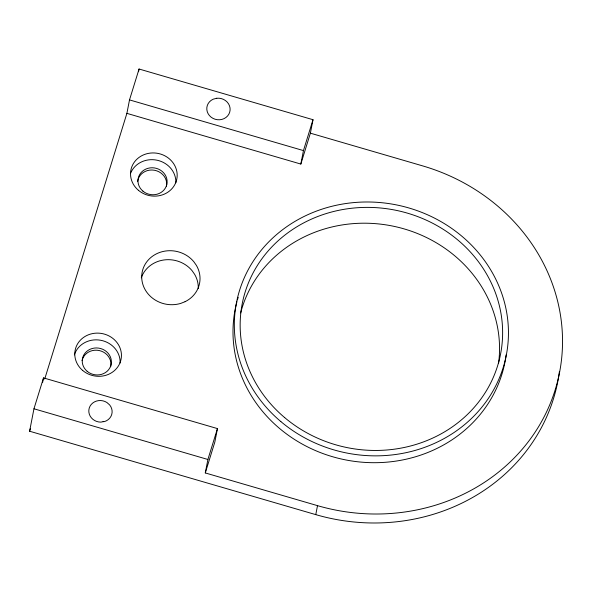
<?xml version="1.0" encoding="UTF-8"?>
<svg xmlns="http://www.w3.org/2000/svg" width="592" height="592" viewBox="0 0 592 592"><rect width="100%" height="100%" fill="white"/><g stroke="black" fill="none" stroke-linecap="round" stroke-linejoin="round"><path stroke-width="0.89" d="M559.418 371.465A193.014 177.667 11 0 1 315.765 514.626L29.6 431.22L33.959 408.783L43.512 377.896L217.456 428.593L214.837 442.054L205.283 472.941L317.512 505.649A193.014 177.667 11 0 0 555.222 389.736A193.014 177.667 11 0 0 422.614 165.878L310.386 133.17L313.005 119.71L139.061 69.012L129.507 99.9L126.895 113.361L44.718 378.998M42.646 382.38L43.512 377.896M138.543 71.706L139.061 69.012M205.283 472.941L207.903 459.481L217.456 428.593M126.895 113.361L300.832 164.058L303.452 150.597L313.005 119.71M315.765 514.626L317.512 505.649M29.6 431.22L30.421 428.571M300.832 164.058L310.386 133.17M129.507 99.9L303.452 150.597M33.959 408.783L207.903 459.481M240.648 312.939A131.602 121.138 11 0 1 391.371 225.811A131.602 121.138 11 0 1 498.612 362.963M141.288 277.833A29.245 26.921 11 0 1 163.858 259.977A29.245 26.921 11 0 1 192.06 270.662L194.59 274.266A29.245 26.921 11 0 1 198.261 288.622M82.073 360.624A14.622 13.461 11 0 1 99.234 350.538A14.622 13.461 11 0 1 110.667 366.759M137.625 181.485A14.622 13.461 11 0 1 154.408 170.244A14.622 13.461 11 0 1 166.404 186.576M506.153 354.8A137.448 126.525 11 0 1 345.499 459.88A137.448 126.525 11 0 1 236.948 301.676M237.429 299.929A137.448 126.525 11 0 1 238.199 297.332M130.669 173.13A23.399 21.534 11 0 1 157.132 160.225A23.399 21.534 11 0 1 175.854 182.817M74.363 354.904A23.399 21.534 11 0 1 100.492 340.23A23.399 21.534 11 0 1 120.117 363M185.074 301.691L180.915 303.341A29.245 26.921 11 0 1 144.692 288.859A29.245 26.921 11 0 1 155.348 254.412A29.245 26.921 11 0 1 193.799 261.694L196.337 265.29A29.245 26.921 11 0 1 185.074 301.691M216.739 98.257L213.253 99.175A11.699 10.767 11 0 0 211.026 117.105A11.699 10.767 11 0 0 229.696 112.206A11.699 10.767 11 0 0 216.739 98.257M103.104 421.674L100.899 422.133A11.699 10.767 11 0 1 89.244 408.058A11.699 10.767 11 0 1 106.96 402.545L109.638 404.921A11.699 10.767 11 0 1 104.481 421.585L103.104 421.674M280.845 421.571A137.448 126.525 11 0 0 505.775 357.746A137.448 126.525 11 0 0 327.546 207.452A137.448 126.525 11 0 0 280.845 421.571M284.7 417.626A131.602 121.138 11 0 0 500.062 356.517A131.602 121.138 11 0 0 329.411 212.617A131.602 121.138 11 0 0 284.7 417.626M138.439 190.306A23.399 21.534 11 0 0 176.727 179.443A23.399 21.534 11 0 0 146.387 153.861A23.399 21.534 11 0 0 138.439 190.306M82.702 370.488A23.399 21.534 11 0 0 120.99 359.625A23.399 21.534 11 0 0 90.65 334.043A23.399 21.534 11 0 0 82.702 370.488M142.909 191.12A14.622 13.461 11 0 0 166.84 184.334A14.622 13.461 11 0 0 147.874 168.343A14.622 13.461 11 0 0 142.909 191.12M87.172 371.302A14.622 13.461 11 0 0 111.104 364.509A14.622 13.461 11 0 0 92.145 348.525A14.622 13.461 11 0 0 87.172 371.302"/></g></svg>
